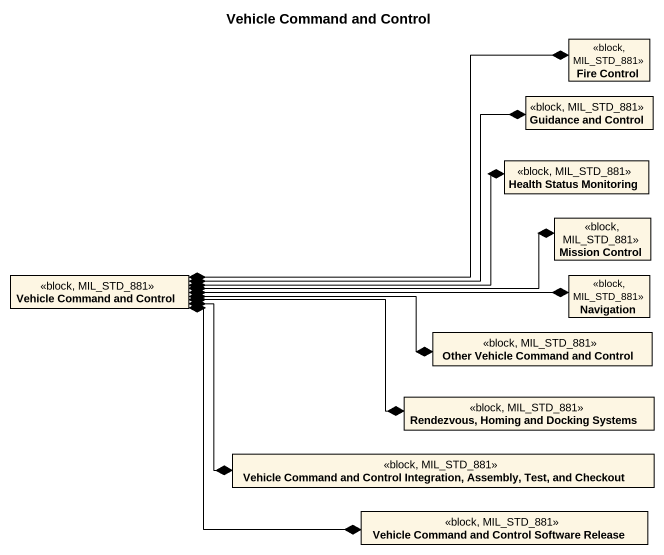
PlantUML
@startuml
title Vehicle Command and Control
hide circle
hide empty members
class "Fire Control" as Fire_Control <<block, MIL_STD_881>>
class "Guidance and Control" as Guidance_and_Control <<block, MIL_STD_881>>
class "Health Status Monitoring" as Health_Status_Monitoring <<block, MIL_STD_881>>
class "Mission Control" as Mission_Control <<block, MIL_STD_881>>
class "Vehicle Command and Control" as Vehicle_Command_and_Control <<block, MIL_STD_881>>
class Navigation <<block, MIL_STD_881>>
class "Other Vehicle Command and Control" as Other_Vehicle_Command_and <<block, MIL_STD_881>>
class "Rendezvous, Homing and Docking Systems" as Rendezvous_Homing_and <<block, MIL_STD_881>>
class "Vehicle Command and Control Integration, Assembly, Test, and Checkout" as Vehicle_Command_and_Control_2 <<block, MIL_STD_881>>
class "Vehicle Command and Control Software Release" as Vehicle_Command_and_Control_3 <<block, MIL_STD_881>>
Vehicle_Command_and_Control *-right-* Fire_Control
Vehicle_Command_and_Control *-right-* Guidance_and_Control
Vehicle_Command_and_Control *-right-* Health_Status_Monitoring
Vehicle_Command_and_Control *-right-* Mission_Control
Vehicle_Command_and_Control *-right-* Navigation
Vehicle_Command_and_Control *-right-* Other_Vehicle_Command_and
Vehicle_Command_and_Control *-right-* Rendezvous_Homing_and
Vehicle_Command_and_Control *-right-* Vehicle_Command_and_Control_2
Vehicle_Command_and_Control *-right-* Vehicle_Command_and_Control_3
@enduml
